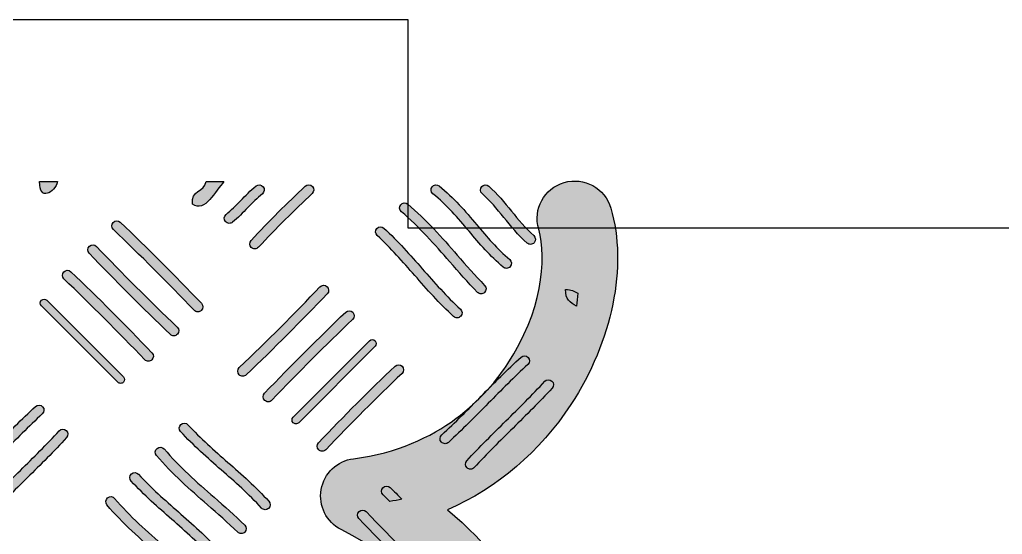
# Model space of a CAD drawing. Extents: x 4 to 307, y 9 to 217.
# Drawn here: x 218.79 to 237.24, y 189.17 to 198.83 of the extents above; entities that cross this region are included whole.
import ezdxf

# ---------------------------------------------------------------- set-up
doc = ezdxf.new("R2010")
doc.units = 0
doc.header["$MEASUREMENT"] = 0
doc.layers.add('EBENE_1', color=7, linetype='CONTINUOUS')

# ---------------------------------------------------------------- blocks, each defined once
blk = doc.blocks.new('BLOCK_2')
at = {"layer": 'EBENE_1'}
h = blk.add_hatch(color=7, dxfattribs=at)
h.dxf.hatch_style = 2
edge = h.paths.add_edge_path()
edge.add_spline(control_points=[(219.504, 195.791), (219.391, 195.791), (219.279, 195.791), (219.166, 195.791), (219.152, 195.415), (219.452, 195.585), (219.504, 195.791)], knot_values=[0, 0, 0, 0, 1, 1, 1, 2, 2, 2, 2], degree=3, periodic=1)
h = blk.add_hatch(color=7, dxfattribs=at)
h.dxf.hatch_style = 2
edge = h.paths.add_edge_path()
edge.add_spline(control_points=[(222.626, 195.791), (222.514, 195.791), (222.401, 195.791), (222.289, 195.791), (222.263, 195.592), (221.996, 195.634), (222.036, 195.369), (222.268, 195.198), (222.465, 195.627), (222.626, 195.791)], knot_values=[0, 0, 0, 0, 1, 1, 1, 2, 2, 2, 3, 3, 3, 3], degree=3, periodic=1)
h = blk.add_hatch(color=7, dxfattribs=at)
h.dxf.hatch_style = 2
edge = h.paths.add_edge_path()
edge.add_spline(control_points=[(222.725, 195.008), (222.746, 195.008), (222.767, 195.014), (222.784, 195.029), (222.889, 195.113), (222.982, 195.209), (223.072, 195.303), (223.164, 195.397), (223.25, 195.486), (223.346, 195.563), (223.387, 195.595), (223.393, 195.655), (223.361, 195.696), (223.328, 195.737), (223.268, 195.743), (223.228, 195.71), (223.122, 195.625), (223.028, 195.528), (222.937, 195.434), (222.847, 195.341), (222.761, 195.253), (222.666, 195.175), (222.625, 195.143), (222.619, 195.083), (222.652, 195.043), (222.67, 195.02), (222.697, 195.008), (222.725, 195.008)], knot_values=[0, 0, 0, 0, 1, 1, 1, 2, 2, 2, 3, 3, 3, 4, 4, 4, 5, 5, 5, 6, 6, 6, 7, 7, 7, 8, 8, 8, 9, 9, 9, 9], degree=3, periodic=1)
h = blk.add_hatch(color=7, dxfattribs=at)
h.dxf.hatch_style = 2
edge = h.paths.add_edge_path()
edge.add_spline(control_points=[(223.139, 194.555), (223.157, 194.538), (223.18, 194.529), (223.203, 194.529), (223.228, 194.529), (223.253, 194.54), (223.272, 194.559), (223.608, 194.919), (223.947, 195.258), (224.28, 195.567), (224.318, 195.603), (224.32, 195.663), (224.285, 195.701), (224.249, 195.739), (224.189, 195.741), (224.151, 195.705), (223.816, 195.393), (223.473, 195.051), (223.134, 194.688), (223.099, 194.65), (223.1, 194.59), (223.139, 194.555)], knot_values=[0, 0, 0, 0, 1, 1, 1, 2, 2, 2, 3, 3, 3, 4, 4, 4, 5, 5, 5, 6, 6, 6, 7, 7, 7, 7], degree=3, periodic=1)
h = blk.add_hatch(color=7, dxfattribs=at)
h.dxf.hatch_style = 2
edge = h.paths.add_edge_path()
edge.add_spline(control_points=[(227.226, 194.862), (227.421, 194.63), (227.623, 194.392), (227.868, 194.186), (227.886, 194.171), (227.907, 194.164), (227.928, 194.164), (227.955, 194.164), (227.982, 194.175), (228, 194.198), (228.034, 194.238), (228.029, 194.297), (227.989, 194.33), (227.756, 194.525), (227.559, 194.758), (227.37, 194.983), (227.158, 195.234), (226.94, 195.493), (226.665, 195.71), (226.625, 195.742), (226.565, 195.736), (226.533, 195.695), (226.5, 195.654), (226.507, 195.595), (226.548, 195.563), (226.808, 195.357), (227.021, 195.105), (227.226, 194.862)], knot_values=[0, 0, 0, 0, 1, 1, 1, 2, 2, 2, 3, 3, 3, 4, 4, 4, 5, 5, 5, 6, 6, 6, 7, 7, 7, 8, 8, 8, 9, 9, 9, 9], degree=3, periodic=1)
h = blk.add_hatch(color=7, dxfattribs=at)
h.dxf.hatch_style = 2
edge = h.paths.add_edge_path()
edge.add_spline(control_points=[(227.876, 195.121), (228.009, 194.957), (228.146, 194.788), (228.317, 194.638), (228.335, 194.622), (228.357, 194.614), (228.379, 194.614), (228.404, 194.614), (228.431, 194.625), (228.449, 194.646), (228.483, 194.685), (228.48, 194.744), (228.441, 194.779), (228.282, 194.918), (228.15, 195.081), (228.022, 195.239), (227.893, 195.398), (227.759, 195.563), (227.597, 195.707), (227.558, 195.741), (227.498, 195.737), (227.464, 195.699), (227.43, 195.66), (227.433, 195.601), (227.472, 195.566), (227.623, 195.432), (227.746, 195.281), (227.876, 195.121)], knot_values=[0, 0, 0, 0, 1, 1, 1, 2, 2, 2, 3, 3, 3, 4, 4, 4, 5, 5, 5, 6, 6, 6, 7, 7, 7, 8, 8, 8, 9, 9, 9, 9], degree=3, periodic=1)
h = blk.add_hatch(color=7, dxfattribs=at)
h.dxf.hatch_style = 2
edge = h.paths.add_edge_path()
edge.add_spline(control_points=[(226.862, 194.29), (227.032, 194.096), (227.201, 193.901), (227.383, 193.714), (227.401, 193.695), (227.426, 193.686), (227.45, 193.686), (227.474, 193.686), (227.497, 193.695), (227.516, 193.712), (227.553, 193.749), (227.554, 193.808), (227.518, 193.845), (227.339, 194.03), (227.171, 194.222), (227.004, 194.413), (226.719, 194.739), (226.426, 195.076), (226.076, 195.371), (226.037, 195.404), (225.977, 195.399), (225.944, 195.359), (225.91, 195.32), (225.915, 195.26), (225.955, 195.227), (226.293, 194.942), (226.582, 194.61), (226.862, 194.29)], knot_values=[0, 0, 0, 0, 1, 1, 1, 2, 2, 2, 3, 3, 3, 4, 4, 4, 5, 5, 5, 6, 6, 6, 7, 7, 7, 8, 8, 8, 9, 9, 9, 9], degree=3, periodic=1)
h = blk.add_hatch(color=7, dxfattribs=at)
h.dxf.hatch_style = 2
edge = h.paths.add_edge_path()
edge.add_spline(control_points=[(222.066, 193.377), (222.084, 193.358), (222.109, 193.348), (222.134, 193.348), (222.157, 193.348), (222.181, 193.357), (222.199, 193.374), (222.237, 193.41), (222.238, 193.47), (222.202, 193.508), (221.699, 194.034), (221.187, 194.546), (220.68, 195.03), (220.642, 195.066), (220.583, 195.064), (220.547, 195.026), (220.511, 194.989), (220.512, 194.929), (220.55, 194.893), (221.055, 194.411), (221.565, 193.901), (222.066, 193.377)], knot_values=[0, 0, 0, 0, 1, 1, 1, 2, 2, 2, 3, 3, 3, 4, 4, 4, 5, 5, 5, 6, 6, 6, 7, 7, 7, 7], degree=3, periodic=1)
h = blk.add_hatch(color=7, dxfattribs=at)
h.dxf.hatch_style = 2
edge = h.paths.add_edge_path()
edge.add_spline(control_points=[(226.206, 194.032), (226.435, 193.772), (226.67, 193.504), (226.937, 193.26), (226.955, 193.244), (226.978, 193.236), (227, 193.236), (227.026, 193.236), (227.051, 193.246), (227.07, 193.267), (227.105, 193.305), (227.102, 193.364), (227.064, 193.4), (226.805, 193.636), (226.573, 193.9), (226.348, 194.156), (226.124, 194.412), (225.892, 194.676), (225.629, 194.918), (225.591, 194.953), (225.532, 194.951), (225.496, 194.913), (225.461, 194.875), (225.464, 194.815), (225.502, 194.78), (225.757, 194.544), (225.986, 194.284), (226.206, 194.032)], knot_values=[0, 0, 0, 0, 1, 1, 1, 2, 2, 2, 3, 3, 3, 4, 4, 4, 5, 5, 5, 6, 6, 6, 7, 7, 7, 8, 8, 8, 9, 9, 9, 9], degree=3, periodic=1)
h = blk.add_hatch(color=7, dxfattribs=at)
h.dxf.hatch_style = 2
edge = h.paths.add_edge_path()
edge.add_spline(control_points=[(221.619, 192.924), (221.637, 192.907), (221.661, 192.898), (221.684, 192.898), (221.709, 192.898), (221.734, 192.908), (221.752, 192.927), (221.788, 192.965), (221.787, 193.025), (221.749, 193.061), (221.223, 193.563), (220.713, 194.073), (220.233, 194.576), (220.198, 194.614), (220.138, 194.615), (220.1, 194.579), (220.063, 194.544), (220.061, 194.484), (220.097, 194.446), (220.579, 193.941), (221.091, 193.429), (221.619, 192.924)], knot_values=[0, 0, 0, 0, 1, 1, 1, 2, 2, 2, 3, 3, 3, 4, 4, 4, 5, 5, 5, 6, 6, 6, 7, 7, 7, 7], degree=3, periodic=1)
h = blk.add_hatch(color=7, dxfattribs=at)
h.dxf.hatch_style = 2
edge = h.paths.add_edge_path()
edge.add_spline(control_points=[(221.138, 192.449), (221.156, 192.43), (221.181, 192.42), (221.206, 192.42), (221.229, 192.42), (221.253, 192.429), (221.271, 192.446), (221.309, 192.482), (221.31, 192.542), (221.274, 192.579), (220.771, 193.105), (220.259, 193.618), (219.752, 194.101), (219.714, 194.137), (219.655, 194.136), (219.619, 194.098), (219.583, 194.06), (219.584, 194.001), (219.622, 193.965), (220.127, 193.483), (220.637, 192.973), (221.138, 192.449)], knot_values=[0, 0, 0, 0, 1, 1, 1, 2, 2, 2, 3, 3, 3, 4, 4, 4, 5, 5, 5, 6, 6, 6, 7, 7, 7, 7], degree=3, periodic=1)
h = blk.add_hatch(color=7, dxfattribs=at)
h.dxf.hatch_style = 2
edge = h.paths.add_edge_path()
edge.add_spline(control_points=[(222.913, 192.301), (222.875, 192.265), (222.874, 192.205), (222.91, 192.168), (222.928, 192.148), (222.953, 192.138), (222.978, 192.138), (223.001, 192.138), (223.025, 192.147), (223.043, 192.165), (223.567, 192.666), (224.079, 193.178), (224.565, 193.687), (224.601, 193.724), (224.599, 193.784), (224.562, 193.82), (224.524, 193.856), (224.464, 193.855), (224.428, 193.817), (223.945, 193.31), (223.435, 192.8), (222.913, 192.301)], knot_values=[0, 0, 0, 0, 1, 1, 1, 2, 2, 2, 3, 3, 3, 4, 4, 4, 5, 5, 5, 6, 6, 6, 7, 7, 7, 7], degree=3, periodic=1)
h = blk.add_hatch(color=7, dxfattribs=at)
h.dxf.hatch_style = 2
edge = h.paths.add_edge_path()
edge.add_spline(control_points=[(229.039, 193.766), (229.027, 193.583), (229.133, 193.519), (229.242, 193.457), (229.251, 193.536), (229.259, 193.616), (229.265, 193.697), (229.205, 193.735), (229.141, 193.769), (229.039, 193.766)], knot_values=[0, 0, 0, 0, 1, 1, 1, 2, 2, 2, 3, 3, 3, 3], degree=3, periodic=1)
h = blk.add_hatch(color=7, dxfattribs=at)
h.dxf.hatch_style = 2
edge = h.paths.add_edge_path()
edge.add_spline(control_points=[(219.303, 193.565), (219.274, 193.593), (219.228, 193.593), (219.199, 193.565), (219.17, 193.536), (219.17, 193.489), (219.199, 193.461), (219.199, 193.461), (220.633, 192.026), (220.633, 192.026), (220.648, 192.012), (220.666, 192.005), (220.685, 192.005), (220.704, 192.005), (220.723, 192.012), (220.737, 192.026), (220.766, 192.055), (220.766, 192.101), (220.737, 192.13), (220.737, 192.13), (219.303, 193.565), (219.303, 193.565)], knot_values=[0, 0, 0, 0, 1, 1, 1, 2, 2, 2, 3, 3, 3, 4, 4, 4, 5, 5, 5, 6, 6, 6, 7, 7, 7, 7], degree=3, periodic=1)
h = blk.add_hatch(color=7, dxfattribs=at)
h.dxf.hatch_style = 2
edge = h.paths.add_edge_path()
edge.add_spline(control_points=[(223.388, 191.82), (223.352, 191.782), (223.353, 191.722), (223.391, 191.686), (223.409, 191.669), (223.433, 191.66), (223.456, 191.66), (223.481, 191.66), (223.506, 191.67), (223.524, 191.69), (224.027, 192.215), (224.537, 192.725), (225.04, 193.205), (225.078, 193.241), (225.079, 193.301), (225.043, 193.339), (225.007, 193.376), (224.947, 193.377), (224.91, 193.342), (224.405, 192.86), (223.892, 192.348), (223.388, 191.82)], knot_values=[0, 0, 0, 0, 1, 1, 1, 2, 2, 2, 3, 3, 3, 4, 4, 4, 5, 5, 5, 6, 6, 6, 7, 7, 7, 7], degree=3, periodic=1)
h = blk.add_hatch(color=7, dxfattribs=at)
h.dxf.hatch_style = 2
edge = h.paths.add_edge_path()
edge.add_spline(control_points=[(223.924, 191.267), (223.939, 191.252), (223.958, 191.245), (223.976, 191.245), (223.995, 191.245), (224.014, 191.252), (224.029, 191.267), (224.029, 191.267), (225.463, 192.701), (225.463, 192.701), (225.492, 192.73), (225.492, 192.776), (225.463, 192.805), (225.434, 192.834), (225.388, 192.834), (225.359, 192.805), (225.359, 192.805), (223.924, 191.371), (223.924, 191.371), (223.896, 191.342), (223.896, 191.295), (223.924, 191.267)], knot_values=[0, 0, 0, 0, 1, 1, 1, 2, 2, 2, 3, 3, 3, 4, 4, 4, 5, 5, 5, 6, 6, 6, 7, 7, 7, 7], degree=3, periodic=1)
h = blk.add_hatch(color=7, dxfattribs=at)
h.dxf.hatch_style = 2
edge = h.paths.add_edge_path()
edge.add_spline(control_points=[(227.587, 191.631), (227.827, 191.875), (228.075, 192.127), (228.33, 192.36), (228.368, 192.395), (228.371, 192.455), (228.336, 192.493), (228.3, 192.532), (228.24, 192.534), (228.202, 192.499), (227.944, 192.262), (227.694, 192.009), (227.452, 191.764), (227.213, 191.521), (226.965, 191.27), (226.712, 191.037), (226.673, 191.001), (226.671, 190.942), (226.706, 190.903), (226.724, 190.883), (226.75, 190.873), (226.775, 190.873), (226.798, 190.873), (226.821, 190.881), (226.839, 190.898), (227.096, 191.134), (227.345, 191.387), (227.587, 191.631)], knot_values=[0, 0, 0, 0, 1, 1, 1, 2, 2, 2, 3, 3, 3, 4, 4, 4, 5, 5, 5, 6, 6, 6, 7, 7, 7, 8, 8, 8, 9, 9, 9, 9], degree=3, periodic=1)
h = blk.add_hatch(color=7, dxfattribs=at)
h.dxf.hatch_style = 2
edge = h.paths.add_edge_path()
edge.add_spline(control_points=[(225.972, 192.326), (225.936, 192.364), (225.876, 192.365), (225.838, 192.329), (225.36, 191.875), (224.876, 191.391), (224.401, 190.892), (224.364, 190.854), (224.366, 190.794), (224.404, 190.758), (224.422, 190.741), (224.445, 190.732), (224.469, 190.732), (224.494, 190.732), (224.518, 190.742), (224.537, 190.761), (225.011, 191.259), (225.493, 191.74), (225.968, 192.193), (226.006, 192.229), (226.008, 192.288), (225.972, 192.326)], knot_values=[0, 0, 0, 0, 1, 1, 1, 2, 2, 2, 3, 3, 3, 4, 4, 4, 5, 5, 5, 6, 6, 6, 7, 7, 7, 7], degree=3, periodic=1)
h = blk.add_hatch(color=7, dxfattribs=at)
h.dxf.hatch_style = 2
edge = h.paths.add_edge_path()
edge.add_spline(control_points=[(228.646, 192.044), (228.413, 191.789), (228.162, 191.541), (227.919, 191.302), (227.674, 191.06), (227.421, 190.811), (227.184, 190.553), (227.149, 190.514), (227.151, 190.455), (227.19, 190.42), (227.208, 190.403), (227.231, 190.395), (227.253, 190.395), (227.279, 190.395), (227.304, 190.405), (227.323, 190.425), (227.557, 190.679), (227.808, 190.927), (228.051, 191.167), (228.296, 191.409), (228.549, 191.658), (228.785, 191.916), (228.821, 191.954), (228.818, 192.014), (228.78, 192.049), (228.742, 192.085), (228.681, 192.082), (228.646, 192.044)], knot_values=[0, 0, 0, 0, 1, 1, 1, 2, 2, 2, 3, 3, 3, 4, 4, 4, 5, 5, 5, 6, 6, 6, 7, 7, 7, 8, 8, 8, 9, 9, 9, 9], degree=3, periodic=1)
h = blk.add_hatch(color=7, dxfattribs=at)
h.dxf.hatch_style = 2
edge = h.paths.add_edge_path()
edge.add_spline(control_points=[(218.34, 190.837), (218.1, 190.593), (217.852, 190.342), (217.598, 190.108), (217.559, 190.073), (217.557, 190.013), (217.592, 189.975), (217.611, 189.955), (217.636, 189.944), (217.662, 189.944), (217.684, 189.944), (217.707, 189.953), (217.725, 189.969), (217.983, 190.206), (218.233, 190.459), (218.474, 190.704), (218.714, 190.947), (218.962, 191.199), (219.216, 191.432), (219.255, 191.467), (219.257, 191.527), (219.222, 191.565), (219.187, 191.604), (219.126, 191.606), (219.089, 191.571), (218.831, 191.335), (218.581, 191.081), (218.34, 190.837)], knot_values=[0, 0, 0, 0, 1, 1, 1, 2, 2, 2, 3, 3, 3, 4, 4, 4, 5, 5, 5, 6, 6, 6, 7, 7, 7, 8, 8, 8, 9, 9, 9, 9], degree=3, periodic=1)
h = blk.add_hatch(color=7, dxfattribs=at)
h.dxf.hatch_style = 2
edge = h.paths.add_edge_path()
edge.add_spline(control_points=[(218.805, 190.373), (218.56, 190.132), (218.307, 189.882), (218.07, 189.625), (218.035, 189.586), (218.037, 189.526), (218.076, 189.491), (218.094, 189.475), (218.117, 189.466), (218.14, 189.466), (218.165, 189.466), (218.191, 189.477), (218.209, 189.497), (218.443, 189.751), (218.694, 189.999), (218.937, 190.238), (219.182, 190.48), (219.436, 190.73), (219.672, 190.988), (219.707, 191.026), (219.705, 191.086), (219.666, 191.121), (219.628, 191.157), (219.568, 191.154), (219.533, 191.115), (219.299, 190.861), (219.048, 190.613), (218.805, 190.373)], knot_values=[0, 0, 0, 0, 1, 1, 1, 2, 2, 2, 3, 3, 3, 4, 4, 4, 5, 5, 5, 6, 6, 6, 7, 7, 7, 8, 8, 8, 9, 9, 9, 9], degree=3, periodic=1)
h = blk.add_hatch(color=7, dxfattribs=at)
h.dxf.hatch_style = 2
edge = h.paths.add_edge_path()
edge.add_spline(control_points=[(222.698, 190.523), (222.446, 190.744), (222.186, 190.972), (221.95, 191.228), (221.915, 191.266), (221.855, 191.268), (221.817, 191.233), (221.779, 191.198), (221.776, 191.139), (221.812, 191.1), (222.054, 190.837), (222.318, 190.605), (222.574, 190.381), (222.83, 190.157), (223.094, 189.925), (223.33, 189.666), (223.349, 189.646), (223.374, 189.635), (223.4, 189.635), (223.423, 189.635), (223.445, 189.644), (223.463, 189.66), (223.501, 189.695), (223.504, 189.754), (223.469, 189.793), (223.226, 190.059), (222.958, 190.295), (222.698, 190.523)], knot_values=[0, 0, 0, 0, 1, 1, 1, 2, 2, 2, 3, 3, 3, 4, 4, 4, 5, 5, 5, 6, 6, 6, 7, 7, 7, 8, 8, 8, 9, 9, 9, 9], degree=3, periodic=1)
h = blk.add_hatch(color=7, dxfattribs=at)
h.dxf.hatch_style = 2
edge = h.paths.add_edge_path()
edge.add_spline(control_points=[(221.37, 190.786), (221.331, 190.752), (221.325, 190.693), (221.359, 190.653), (221.653, 190.305), (221.99, 190.011), (222.316, 189.726), (222.507, 189.559), (222.7, 189.391), (222.884, 189.212), (222.903, 189.194), (222.926, 189.185), (222.95, 189.185), (222.974, 189.185), (222.999, 189.195), (223.017, 189.214), (223.054, 189.251), (223.053, 189.311), (223.015, 189.347), (222.828, 189.529), (222.634, 189.698), (222.44, 189.868), (222.119, 190.148), (221.788, 190.437), (221.503, 190.775), (221.469, 190.814), (221.41, 190.82), (221.37, 190.786)], knot_values=[0, 0, 0, 0, 1, 1, 1, 2, 2, 2, 3, 3, 3, 4, 4, 4, 5, 5, 5, 6, 6, 6, 7, 7, 7, 8, 8, 8, 9, 9, 9, 9], degree=3, periodic=1)
h = blk.add_hatch(color=7, dxfattribs=at)
h.dxf.hatch_style = 2
edge = h.paths.add_edge_path()
edge.add_spline(control_points=[(220.889, 190.305), (220.851, 190.27), (220.848, 190.21), (220.883, 190.172), (221.126, 189.909), (221.39, 189.677), (221.646, 189.453), (221.902, 189.229), (222.166, 188.997), (222.402, 188.738), (222.421, 188.718), (222.446, 188.707), (222.472, 188.707), (222.494, 188.707), (222.517, 188.715), (222.535, 188.732), (222.573, 188.767), (222.576, 188.826), (222.541, 188.865), (222.298, 189.131), (222.03, 189.367), (221.77, 189.595), (221.518, 189.816), (221.258, 190.044), (221.022, 190.3), (220.986, 190.338), (220.927, 190.34), (220.889, 190.305)], knot_values=[0, 0, 0, 0, 1, 1, 1, 2, 2, 2, 3, 3, 3, 4, 4, 4, 5, 5, 5, 6, 6, 6, 7, 7, 7, 8, 8, 8, 9, 9, 9, 9], degree=3, periodic=1)
h = blk.add_hatch(color=7, dxfattribs=at)
h.dxf.hatch_style = 2
edge = h.paths.add_edge_path()
edge.add_spline(control_points=[(225.61, 190.048), (225.574, 190.01), (225.575, 189.95), (225.613, 189.914), (225.656, 189.873), (225.699, 189.83), (225.742, 189.788), (225.816, 189.804), (225.895, 189.816), (225.966, 189.833), (225.892, 189.905), (225.818, 189.98), (225.743, 190.051), (225.705, 190.087), (225.646, 190.086), (225.61, 190.048)], knot_values=[0, 0, 0, 0, 1, 1, 1, 2, 2, 2, 3, 3, 3, 4, 4, 4, 5, 5, 5, 5], degree=3, periodic=1)
h = blk.add_hatch(color=7, dxfattribs=at)
h.dxf.hatch_style = 2
edge = h.paths.add_edge_path()
edge.add_spline(control_points=[(220.442, 189.858), (220.402, 189.824), (220.397, 189.765), (220.43, 189.725), (220.725, 189.376), (221.062, 189.082), (221.387, 188.798), (221.579, 188.631), (221.771, 188.463), (221.956, 188.284), (221.974, 188.266), (221.998, 188.257), (222.021, 188.257), (222.046, 188.257), (222.07, 188.267), (222.089, 188.286), (222.125, 188.323), (222.124, 188.383), (222.087, 188.419), (221.9, 188.6), (221.705, 188.77), (221.511, 188.94), (221.191, 189.219), (220.859, 189.509), (220.574, 189.846), (220.541, 189.886), (220.481, 189.891), (220.442, 189.858)], knot_values=[0, 0, 0, 0, 1, 1, 1, 2, 2, 2, 3, 3, 3, 4, 4, 4, 5, 5, 5, 6, 6, 6, 7, 7, 7, 8, 8, 8, 9, 9, 9, 9], degree=3, periodic=1)
h = blk.add_hatch(color=7, dxfattribs=at)
h.dxf.hatch_style = 2
edge = h.paths.add_edge_path()
edge.add_spline(control_points=[(225.296, 189.598), (225.26, 189.635), (225.201, 189.636), (225.163, 189.601), (225.125, 189.565), (225.124, 189.505), (225.16, 189.467), (225.642, 188.962), (226.154, 188.45), (226.682, 187.945), (226.7, 187.928), (226.724, 187.919), (226.747, 187.919), (226.772, 187.919), (226.797, 187.929), (226.815, 187.949), (226.851, 187.986), (226.85, 188.046), (226.812, 188.082), (226.286, 188.585), (225.776, 189.095), (225.296, 189.598)], knot_values=[0, 0, 0, 0, 1, 1, 1, 2, 2, 2, 3, 3, 3, 4, 4, 4, 5, 5, 5, 6, 6, 6, 7, 7, 7, 7], degree=3, periodic=1)
for points, knots in [([(219.504, 195.791), (219.391, 195.791), (219.279, 195.791), (219.166, 195.791), (219.152, 195.415), (219.452, 195.585), (219.504, 195.791)], [0, 0, 0, 0, 1, 1, 1, 2, 2, 2, 2]), ([(222.626, 195.791), (222.514, 195.791), (222.401, 195.791), (222.289, 195.791), (222.263, 195.592), (221.996, 195.634), (222.036, 195.369), (222.268, 195.198), (222.465, 195.627), (222.626, 195.791)], [0, 0, 0, 0, 1, 1, 1, 2, 2, 2, 3, 3, 3, 3]), ([(222.725, 195.008), (222.746, 195.008), (222.767, 195.014), (222.784, 195.029), (222.889, 195.113), (222.982, 195.209), (223.072, 195.303), (223.164, 195.397), (223.25, 195.486), (223.346, 195.563), (223.387, 195.595), (223.393, 195.655), (223.361, 195.696), (223.328, 195.737), (223.268, 195.743), (223.228, 195.71), (223.122, 195.625), (223.028, 195.528), (222.937, 195.434), (222.847, 195.341), (222.761, 195.253), (222.666, 195.175), (222.625, 195.143), (222.619, 195.083), (222.652, 195.043), (222.67, 195.02), (222.697, 195.008), (222.725, 195.008)], [0, 0, 0, 0, 1, 1, 1, 2, 2, 2, 3, 3, 3, 4, 4, 4, 5, 5, 5, 6, 6, 6, 7, 7, 7, 8, 8, 8, 9, 9, 9, 9]), ([(223.139, 194.555), (223.157, 194.538), (223.18, 194.529), (223.203, 194.529), (223.228, 194.529), (223.253, 194.54), (223.272, 194.559), (223.608, 194.919), (223.947, 195.258), (224.28, 195.567), (224.318, 195.603), (224.32, 195.663), (224.285, 195.701), (224.249, 195.739), (224.189, 195.741), (224.151, 195.705), (223.816, 195.393), (223.473, 195.051), (223.134, 194.688), (223.099, 194.65), (223.1, 194.59), (223.139, 194.555)], [0, 0, 0, 0, 1, 1, 1, 2, 2, 2, 3, 3, 3, 4, 4, 4, 5, 5, 5, 6, 6, 6, 7, 7, 7, 7]), ([(227.226, 194.862), (227.421, 194.63), (227.623, 194.392), (227.868, 194.186), (227.886, 194.171), (227.907, 194.164), (227.928, 194.164), (227.955, 194.164), (227.982, 194.175), (228, 194.198), (228.034, 194.238), (228.029, 194.297), (227.989, 194.33), (227.756, 194.525), (227.559, 194.758), (227.37, 194.983), (227.158, 195.234), (226.94, 195.493), (226.665, 195.71), (226.625, 195.742), (226.565, 195.736), (226.533, 195.695), (226.5, 195.654), (226.507, 195.595), (226.548, 195.563), (226.808, 195.357), (227.021, 195.105), (227.226, 194.862)], [0, 0, 0, 0, 1, 1, 1, 2, 2, 2, 3, 3, 3, 4, 4, 4, 5, 5, 5, 6, 6, 6, 7, 7, 7, 8, 8, 8, 9, 9, 9, 9]), ([(227.876, 195.121), (228.009, 194.957), (228.146, 194.788), (228.317, 194.638), (228.335, 194.622), (228.357, 194.614), (228.379, 194.614), (228.404, 194.614), (228.431, 194.625), (228.449, 194.646), (228.483, 194.685), (228.48, 194.744), (228.441, 194.779), (228.282, 194.918), (228.15, 195.081), (228.022, 195.239), (227.893, 195.398), (227.759, 195.563), (227.597, 195.707), (227.558, 195.741), (227.498, 195.737), (227.464, 195.699), (227.43, 195.66), (227.433, 195.601), (227.472, 195.566), (227.623, 195.432), (227.746, 195.281), (227.876, 195.121)], [0, 0, 0, 0, 1, 1, 1, 2, 2, 2, 3, 3, 3, 4, 4, 4, 5, 5, 5, 6, 6, 6, 7, 7, 7, 8, 8, 8, 9, 9, 9, 9]), ([(226.862, 194.29), (227.032, 194.096), (227.201, 193.901), (227.383, 193.714), (227.401, 193.695), (227.426, 193.686), (227.45, 193.686), (227.474, 193.686), (227.497, 193.695), (227.516, 193.712), (227.553, 193.749), (227.554, 193.808), (227.518, 193.845), (227.339, 194.03), (227.171, 194.222), (227.004, 194.413), (226.719, 194.739), (226.426, 195.076), (226.076, 195.371), (226.037, 195.404), (225.977, 195.399), (225.944, 195.359), (225.91, 195.32), (225.915, 195.26), (225.955, 195.227), (226.293, 194.942), (226.582, 194.61), (226.862, 194.29)], [0, 0, 0, 0, 1, 1, 1, 2, 2, 2, 3, 3, 3, 4, 4, 4, 5, 5, 5, 6, 6, 6, 7, 7, 7, 8, 8, 8, 9, 9, 9, 9]), ([(222.066, 193.377), (222.084, 193.358), (222.109, 193.348), (222.134, 193.348), (222.157, 193.348), (222.181, 193.357), (222.199, 193.374), (222.237, 193.41), (222.238, 193.47), (222.202, 193.508), (221.699, 194.034), (221.187, 194.546), (220.68, 195.03), (220.642, 195.066), (220.583, 195.064), (220.547, 195.026), (220.511, 194.989), (220.512, 194.929), (220.55, 194.893), (221.055, 194.411), (221.565, 193.901), (222.066, 193.377)], [0, 0, 0, 0, 1, 1, 1, 2, 2, 2, 3, 3, 3, 4, 4, 4, 5, 5, 5, 6, 6, 6, 7, 7, 7, 7]), ([(226.206, 194.032), (226.435, 193.772), (226.67, 193.504), (226.937, 193.26), (226.955, 193.244), (226.978, 193.236), (227, 193.236), (227.026, 193.236), (227.051, 193.246), (227.07, 193.267), (227.105, 193.305), (227.102, 193.364), (227.064, 193.4), (226.805, 193.636), (226.573, 193.9), (226.348, 194.156), (226.124, 194.412), (225.892, 194.676), (225.629, 194.918), (225.591, 194.953), (225.532, 194.951), (225.496, 194.913), (225.461, 194.875), (225.464, 194.815), (225.502, 194.78), (225.757, 194.544), (225.986, 194.284), (226.206, 194.032)], [0, 0, 0, 0, 1, 1, 1, 2, 2, 2, 3, 3, 3, 4, 4, 4, 5, 5, 5, 6, 6, 6, 7, 7, 7, 8, 8, 8, 9, 9, 9, 9]), ([(221.619, 192.924), (221.637, 192.907), (221.661, 192.898), (221.684, 192.898), (221.709, 192.898), (221.734, 192.908), (221.752, 192.927), (221.788, 192.965), (221.787, 193.025), (221.749, 193.061), (221.223, 193.563), (220.713, 194.073), (220.233, 194.576), (220.198, 194.614), (220.138, 194.615), (220.1, 194.579), (220.063, 194.544), (220.061, 194.484), (220.097, 194.446), (220.579, 193.941), (221.091, 193.429), (221.619, 192.924)], [0, 0, 0, 0, 1, 1, 1, 2, 2, 2, 3, 3, 3, 4, 4, 4, 5, 5, 5, 6, 6, 6, 7, 7, 7, 7]), ([(221.138, 192.449), (221.156, 192.43), (221.181, 192.42), (221.206, 192.42), (221.229, 192.42), (221.253, 192.429), (221.271, 192.446), (221.309, 192.482), (221.31, 192.542), (221.274, 192.579), (220.771, 193.105), (220.259, 193.618), (219.752, 194.101), (219.714, 194.137), (219.655, 194.136), (219.619, 194.098), (219.583, 194.06), (219.584, 194.001), (219.622, 193.965), (220.127, 193.483), (220.637, 192.973), (221.138, 192.449)], [0, 0, 0, 0, 1, 1, 1, 2, 2, 2, 3, 3, 3, 4, 4, 4, 5, 5, 5, 6, 6, 6, 7, 7, 7, 7]), ([(222.913, 192.301), (222.875, 192.265), (222.874, 192.205), (222.91, 192.168), (222.928, 192.148), (222.953, 192.138), (222.978, 192.138), (223.001, 192.138), (223.025, 192.147), (223.043, 192.165), (223.567, 192.666), (224.079, 193.178), (224.565, 193.687), (224.601, 193.724), (224.599, 193.784), (224.562, 193.82), (224.524, 193.856), (224.464, 193.855), (224.428, 193.817), (223.945, 193.31), (223.435, 192.8), (222.913, 192.301)], [0, 0, 0, 0, 1, 1, 1, 2, 2, 2, 3, 3, 3, 4, 4, 4, 5, 5, 5, 6, 6, 6, 7, 7, 7, 7]), ([(229.039, 193.766), (229.027, 193.583), (229.133, 193.519), (229.242, 193.457), (229.251, 193.536), (229.259, 193.616), (229.265, 193.697), (229.205, 193.735), (229.141, 193.769), (229.039, 193.766)], [0, 0, 0, 0, 1, 1, 1, 2, 2, 2, 3, 3, 3, 3]), ([(219.303, 193.565), (219.274, 193.593), (219.228, 193.593), (219.199, 193.565), (219.17, 193.536), (219.17, 193.489), (219.199, 193.461), (219.199, 193.461), (220.633, 192.026), (220.633, 192.026), (220.648, 192.012), (220.666, 192.005), (220.685, 192.005), (220.704, 192.005), (220.723, 192.012), (220.737, 192.026), (220.766, 192.055), (220.766, 192.101), (220.737, 192.13), (220.737, 192.13), (219.303, 193.565), (219.303, 193.565)], [0, 0, 0, 0, 1, 1, 1, 2, 2, 2, 3, 3, 3, 4, 4, 4, 5, 5, 5, 6, 6, 6, 7, 7, 7, 7]), ([(223.388, 191.82), (223.352, 191.782), (223.353, 191.722), (223.391, 191.686), (223.409, 191.669), (223.433, 191.66), (223.456, 191.66), (223.481, 191.66), (223.506, 191.67), (223.524, 191.69), (224.027, 192.215), (224.537, 192.725), (225.04, 193.205), (225.078, 193.241), (225.079, 193.301), (225.043, 193.339), (225.007, 193.376), (224.947, 193.377), (224.91, 193.342), (224.405, 192.86), (223.892, 192.348), (223.388, 191.82)], [0, 0, 0, 0, 1, 1, 1, 2, 2, 2, 3, 3, 3, 4, 4, 4, 5, 5, 5, 6, 6, 6, 7, 7, 7, 7]), ([(223.924, 191.267), (223.939, 191.252), (223.958, 191.245), (223.976, 191.245), (223.995, 191.245), (224.014, 191.252), (224.029, 191.267), (224.029, 191.267), (225.463, 192.701), (225.463, 192.701), (225.492, 192.73), (225.492, 192.776), (225.463, 192.805), (225.434, 192.834), (225.388, 192.834), (225.359, 192.805), (225.359, 192.805), (223.924, 191.371), (223.924, 191.371), (223.896, 191.342), (223.896, 191.295), (223.924, 191.267)], [0, 0, 0, 0, 1, 1, 1, 2, 2, 2, 3, 3, 3, 4, 4, 4, 5, 5, 5, 6, 6, 6, 7, 7, 7, 7]), ([(227.587, 191.631), (227.827, 191.875), (228.075, 192.127), (228.33, 192.36), (228.368, 192.395), (228.371, 192.455), (228.336, 192.493), (228.3, 192.532), (228.24, 192.534), (228.202, 192.499), (227.944, 192.262), (227.694, 192.009), (227.452, 191.764), (227.213, 191.521), (226.965, 191.27), (226.712, 191.037), (226.673, 191.001), (226.671, 190.942), (226.706, 190.903), (226.724, 190.883), (226.75, 190.873), (226.775, 190.873), (226.798, 190.873), (226.821, 190.881), (226.839, 190.898), (227.096, 191.134), (227.345, 191.387), (227.587, 191.631)], [0, 0, 0, 0, 1, 1, 1, 2, 2, 2, 3, 3, 3, 4, 4, 4, 5, 5, 5, 6, 6, 6, 7, 7, 7, 8, 8, 8, 9, 9, 9, 9]), ([(225.972, 192.326), (225.936, 192.364), (225.876, 192.365), (225.838, 192.329), (225.36, 191.875), (224.876, 191.391), (224.401, 190.892), (224.364, 190.854), (224.366, 190.794), (224.404, 190.758), (224.422, 190.741), (224.445, 190.732), (224.469, 190.732), (224.494, 190.732), (224.518, 190.742), (224.537, 190.761), (225.011, 191.259), (225.493, 191.74), (225.968, 192.193), (226.006, 192.229), (226.008, 192.288), (225.972, 192.326)], [0, 0, 0, 0, 1, 1, 1, 2, 2, 2, 3, 3, 3, 4, 4, 4, 5, 5, 5, 6, 6, 6, 7, 7, 7, 7]), ([(228.646, 192.044), (228.413, 191.789), (228.162, 191.541), (227.919, 191.302), (227.674, 191.06), (227.421, 190.811), (227.184, 190.553), (227.149, 190.514), (227.151, 190.455), (227.19, 190.42), (227.208, 190.403), (227.231, 190.395), (227.253, 190.395), (227.279, 190.395), (227.304, 190.405), (227.323, 190.425), (227.557, 190.679), (227.808, 190.927), (228.051, 191.167), (228.296, 191.409), (228.549, 191.658), (228.785, 191.916), (228.821, 191.954), (228.818, 192.014), (228.78, 192.049), (228.742, 192.085), (228.681, 192.082), (228.646, 192.044)], [0, 0, 0, 0, 1, 1, 1, 2, 2, 2, 3, 3, 3, 4, 4, 4, 5, 5, 5, 6, 6, 6, 7, 7, 7, 8, 8, 8, 9, 9, 9, 9]), ([(218.34, 190.837), (218.1, 190.593), (217.852, 190.342), (217.598, 190.108), (217.559, 190.073), (217.557, 190.013), (217.592, 189.975), (217.611, 189.955), (217.636, 189.944), (217.662, 189.944), (217.684, 189.944), (217.707, 189.953), (217.725, 189.969), (217.983, 190.206), (218.233, 190.459), (218.474, 190.704), (218.714, 190.947), (218.962, 191.199), (219.216, 191.432), (219.255, 191.467), (219.257, 191.527), (219.222, 191.565), (219.187, 191.604), (219.126, 191.606), (219.089, 191.571), (218.831, 191.335), (218.581, 191.081), (218.34, 190.837)], [0, 0, 0, 0, 1, 1, 1, 2, 2, 2, 3, 3, 3, 4, 4, 4, 5, 5, 5, 6, 6, 6, 7, 7, 7, 8, 8, 8, 9, 9, 9, 9]), ([(218.805, 190.373), (218.56, 190.132), (218.307, 189.882), (218.07, 189.625), (218.035, 189.586), (218.037, 189.526), (218.076, 189.491), (218.094, 189.475), (218.117, 189.466), (218.14, 189.466), (218.165, 189.466), (218.191, 189.477), (218.209, 189.497), (218.443, 189.751), (218.694, 189.999), (218.937, 190.238), (219.182, 190.48), (219.436, 190.73), (219.672, 190.988), (219.707, 191.026), (219.705, 191.086), (219.666, 191.121), (219.628, 191.157), (219.568, 191.154), (219.533, 191.115), (219.299, 190.861), (219.048, 190.613), (218.805, 190.373)], [0, 0, 0, 0, 1, 1, 1, 2, 2, 2, 3, 3, 3, 4, 4, 4, 5, 5, 5, 6, 6, 6, 7, 7, 7, 8, 8, 8, 9, 9, 9, 9]), ([(222.698, 190.523), (222.446, 190.744), (222.186, 190.972), (221.95, 191.228), (221.915, 191.266), (221.855, 191.268), (221.817, 191.233), (221.779, 191.198), (221.776, 191.139), (221.812, 191.1), (222.054, 190.837), (222.318, 190.605), (222.574, 190.381), (222.83, 190.157), (223.094, 189.925), (223.33, 189.666), (223.349, 189.646), (223.374, 189.635), (223.4, 189.635), (223.423, 189.635), (223.445, 189.644), (223.463, 189.66), (223.501, 189.695), (223.504, 189.754), (223.469, 189.793), (223.226, 190.059), (222.958, 190.295), (222.698, 190.523)], [0, 0, 0, 0, 1, 1, 1, 2, 2, 2, 3, 3, 3, 4, 4, 4, 5, 5, 5, 6, 6, 6, 7, 7, 7, 8, 8, 8, 9, 9, 9, 9]), ([(221.37, 190.786), (221.331, 190.752), (221.325, 190.693), (221.359, 190.653), (221.653, 190.305), (221.99, 190.011), (222.316, 189.726), (222.507, 189.559), (222.7, 189.391), (222.884, 189.212), (222.903, 189.194), (222.926, 189.185), (222.95, 189.185), (222.974, 189.185), (222.999, 189.195), (223.017, 189.214), (223.054, 189.251), (223.053, 189.311), (223.015, 189.347), (222.828, 189.529), (222.634, 189.698), (222.44, 189.868), (222.119, 190.148), (221.788, 190.437), (221.503, 190.775), (221.469, 190.814), (221.41, 190.82), (221.37, 190.786)], [0, 0, 0, 0, 1, 1, 1, 2, 2, 2, 3, 3, 3, 4, 4, 4, 5, 5, 5, 6, 6, 6, 7, 7, 7, 8, 8, 8, 9, 9, 9, 9]), ([(220.889, 190.305), (220.851, 190.27), (220.848, 190.21), (220.883, 190.172), (221.126, 189.909), (221.39, 189.677), (221.646, 189.453), (221.902, 189.229), (222.166, 188.997), (222.402, 188.738), (222.421, 188.718), (222.446, 188.707), (222.472, 188.707), (222.494, 188.707), (222.517, 188.715), (222.535, 188.732), (222.573, 188.767), (222.576, 188.826), (222.541, 188.865), (222.298, 189.131), (222.03, 189.367), (221.77, 189.595), (221.518, 189.816), (221.258, 190.044), (221.022, 190.3), (220.986, 190.338), (220.927, 190.34), (220.889, 190.305)], [0, 0, 0, 0, 1, 1, 1, 2, 2, 2, 3, 3, 3, 4, 4, 4, 5, 5, 5, 6, 6, 6, 7, 7, 7, 8, 8, 8, 9, 9, 9, 9]), ([(225.61, 190.048), (225.574, 190.01), (225.575, 189.95), (225.613, 189.914), (225.656, 189.873), (225.699, 189.83), (225.742, 189.788), (225.816, 189.804), (225.895, 189.816), (225.966, 189.833), (225.892, 189.905), (225.818, 189.98), (225.743, 190.051), (225.705, 190.087), (225.646, 190.086), (225.61, 190.048)], [0, 0, 0, 0, 1, 1, 1, 2, 2, 2, 3, 3, 3, 4, 4, 4, 5, 5, 5, 5]), ([(220.442, 189.858), (220.402, 189.824), (220.397, 189.765), (220.43, 189.725), (220.725, 189.376), (221.062, 189.082), (221.387, 188.798), (221.579, 188.631), (221.771, 188.463), (221.956, 188.284), (221.974, 188.266), (221.998, 188.257), (222.021, 188.257), (222.046, 188.257), (222.07, 188.267), (222.089, 188.286), (222.125, 188.323), (222.124, 188.383), (222.087, 188.419), (221.9, 188.6), (221.705, 188.77), (221.511, 188.94), (221.191, 189.219), (220.859, 189.509), (220.574, 189.846), (220.541, 189.886), (220.481, 189.891), (220.442, 189.858)], [0, 0, 0, 0, 1, 1, 1, 2, 2, 2, 3, 3, 3, 4, 4, 4, 5, 5, 5, 6, 6, 6, 7, 7, 7, 8, 8, 8, 9, 9, 9, 9]), ([(225.296, 189.598), (225.26, 189.635), (225.201, 189.636), (225.163, 189.601), (225.125, 189.565), (225.124, 189.505), (225.16, 189.467), (225.642, 188.962), (226.154, 188.45), (226.682, 187.945), (226.7, 187.928), (226.724, 187.919), (226.747, 187.919), (226.772, 187.919), (226.797, 187.929), (226.815, 187.949), (226.851, 187.986), (226.85, 188.046), (226.812, 188.082), (226.286, 188.585), (225.776, 189.095), (225.296, 189.598)], [0, 0, 0, 0, 1, 1, 1, 2, 2, 2, 3, 3, 3, 4, 4, 4, 5, 5, 5, 6, 6, 6, 7, 7, 7, 7])]:
    blk.add_open_spline(points, degree=3, knots=knots, dxfattribs=at)
blk = doc.blocks.new('BLOCK_10')
at = {"layer": 'EBENE_1'}
h = blk.add_hatch(color=7, dxfattribs=at)
h.dxf.hatch_style = 2
edge = h.paths.add_edge_path()
edge.add_spline(control_points=[(226.824, 189.63), (227.761, 190.047), (228.555, 190.721), (229.137, 191.607), (229.917, 192.796), (230.205, 194.209), (229.887, 195.296), (229.778, 195.669), (229.385, 195.884), (229.012, 195.775), (228.638, 195.666), (228.423, 195.274), (228.533, 194.9), (228.698, 194.335), (228.584, 193.336), (227.957, 192.381), (227.576, 191.8), (226.693, 190.797), (225.058, 190.591), (224.75, 190.552), (224.504, 190.317), (224.451, 190.012), (224.397, 189.707), (224.549, 189.403), (224.825, 189.262), (227.199, 188.05), (227.76, 185.998), (227.812, 184.49), (227.918, 181.431), (226.054, 178.128), (223.279, 176.458), (220.685, 174.898), (217.639, 174.969), (214.703, 176.659), (214.41, 176.827), (214.04, 176.766), (213.819, 176.511), (213.597, 176.257), (213.586, 175.882), (213.793, 175.615), (215.76, 173.078), (216.2, 170.508), (215.032, 168.38), (213.579, 165.732), (209.861, 164.204), (205.779, 164.584), (205.392, 164.616), (205.048, 164.334), (205.012, 163.946), (204.976, 163.558), (205.262, 163.214), (205.65, 163.178), (206.121, 163.135), (206.587, 163.113), (207.045, 163.113), (211.165, 163.113), (214.698, 164.838), (216.269, 167.701), (217.396, 169.756), (217.36, 172.091), (216.201, 174.438), (218.9, 173.538), (221.608, 173.806), (224.006, 175.249), (227.201, 177.172), (229.346, 180.992), (229.222, 184.539), (229.15, 186.635), (228.31, 188.395), (226.824, 189.63)], knot_values=[0, 0, 0, 0, 1, 1, 1, 2, 2, 2, 3, 3, 3, 4, 4, 4, 5, 5, 5, 6, 6, 6, 7, 7, 7, 8, 8, 8, 9, 9, 9, 10, 10, 10, 11, 11, 11, 12, 12, 12, 13, 13, 13, 14, 14, 14, 15, 15, 15, 16, 16, 16, 17, 17, 17, 18, 18, 18, 19, 19, 19, 20, 20, 20, 21, 21, 21, 22, 22, 22, 23, 23, 23, 23], degree=3, periodic=1)
blk.add_open_spline([(226.824, 189.63), (227.761, 190.047), (228.555, 190.721), (229.137, 191.607), (229.917, 192.796), (230.205, 194.209), (229.887, 195.296), (229.778, 195.669), (229.385, 195.884), (229.012, 195.775), (228.638, 195.666), (228.423, 195.274), (228.533, 194.9), (228.698, 194.335), (228.584, 193.336), (227.957, 192.381), (227.576, 191.8), (226.693, 190.797), (225.058, 190.591), (224.75, 190.552), (224.504, 190.317), (224.451, 190.012), (224.397, 189.707), (224.549, 189.403), (224.825, 189.262), (227.199, 188.05), (227.76, 185.998), (227.812, 184.49), (227.918, 181.431), (226.054, 178.128), (223.279, 176.458), (220.685, 174.898), (217.639, 174.969), (214.703, 176.659), (214.41, 176.827), (214.04, 176.766), (213.819, 176.511), (213.597, 176.257), (213.586, 175.882), (213.793, 175.615), (215.76, 173.078), (216.2, 170.508), (215.032, 168.38), (213.579, 165.732), (209.861, 164.204), (205.779, 164.584), (205.392, 164.616), (205.048, 164.334), (205.012, 163.946), (204.976, 163.558), (205.262, 163.214), (205.65, 163.178), (206.121, 163.135), (206.587, 163.113), (207.045, 163.113), (211.165, 163.113), (214.698, 164.838), (216.269, 167.701), (217.396, 169.756), (217.36, 172.091), (216.201, 174.438), (218.9, 173.538), (221.608, 173.806), (224.006, 175.249), (227.201, 177.172), (229.346, 180.992), (229.222, 184.539), (229.15, 186.635), (228.31, 188.395), (226.824, 189.63)], degree=3, knots=[0, 0, 0, 0, 1, 1, 1, 2, 2, 2, 3, 3, 3, 4, 4, 4, 5, 5, 5, 6, 6, 6, 7, 7, 7, 8, 8, 8, 9, 9, 9, 10, 10, 10, 11, 11, 11, 12, 12, 12, 13, 13, 13, 14, 14, 14, 15, 15, 15, 16, 16, 16, 17, 17, 17, 18, 18, 18, 19, 19, 19, 20, 20, 20, 21, 21, 21, 22, 22, 22, 23, 23, 23, 23], dxfattribs=at)

msp = doc.modelspace()

# ---------------------------------------------------------------- linework, layer by layer
at = {"layer": 'EBENE_1'}
msp.add_open_spline([(202.108, 194.92), (202.108, 194.92), (216.103, 194.92), (216.103, 194.92), (216.103, 194.92), (216.103, 198.831), (216.103, 198.831), (216.103, 198.831), (226.086, 198.831), (226.086, 198.831), (226.086, 198.831), (226.086, 194.92), (226.086, 194.92), (226.086, 194.92), (256.109, 194.92), (256.109, 194.92), (256.109, 194.92), (256.109, 198.831), (256.109, 198.831), (256.109, 198.831), (266.091, 198.831), (266.091, 198.831), (266.091, 198.831), (266.091, 194.92), (266.091, 194.92), (266.091, 194.92), (280.086, 194.92), (280.086, 194.92), (280.086, 194.92), (280.111, 141.808), (280.111, 141.808), (280.111, 141.808), (276.327, 141.808), (276.327, 141.808), (276.327, 141.808), (276.327, 134.011), (276.327, 134.011), (276.327, 134.011), (280.111, 134.011), (280.111, 134.011), (280.111, 134.011), (280.111, 114.935), (280.111, 114.935), (280.111, 114.935), (266.522, 114.935), (266.522, 114.935), (266.522, 114.935), (266.522, 111.023), (266.522, 111.023), (266.522, 111.023), (256.515, 111.023), (256.515, 111.023), (256.515, 111.023), (256.515, 114.935), (256.515, 114.935), (256.515, 114.935), (226.517, 114.935), (226.517, 114.935), (226.517, 114.935), (226.517, 111.023), (226.517, 111.023), (226.517, 111.023), (216.51, 111.023), (216.51, 111.023), (216.51, 111.023), (216.51, 114.935), (216.51, 114.935), (216.51, 114.935), (202.057, 114.935), (202.057, 114.935), (202.057, 129.439), (202.108, 144.018), (202.108, 160.553), (202.108, 160.553), (205.918, 160.553), (205.918, 160.553), (205.918, 160.553), (205.918, 168.377), (205.918, 168.377), (205.918, 168.377), (202.108, 168.377), (202.108, 168.377), (202.108, 168.377), (202.108, 194.92), (202.108, 194.92)], degree=3, knots=[0, 0, 0, 0, 1, 1, 1, 2, 2, 2, 3, 3, 3, 4, 4, 4, 5, 5, 5, 6, 6, 6, 7, 7, 7, 8, 8, 8, 9, 9, 9, 10, 10, 10, 11, 11, 11, 12, 12, 12, 13, 13, 13, 14, 14, 14, 15, 15, 15, 16, 16, 16, 17, 17, 17, 18, 18, 18, 19, 19, 19, 20, 20, 20, 21, 21, 21, 22, 22, 22, 23, 23, 23, 24, 24, 24, 25, 25, 25, 26, 26, 26, 27, 27, 27, 28, 28, 28, 28], dxfattribs=at)

# ---------------------------------------------------------------- block references
for name in ['BLOCK_10', 'BLOCK_2']:
    msp.add_blockref(name, (0, 0), dxfattribs=at)

doc.saveas('drawing.dxf')
